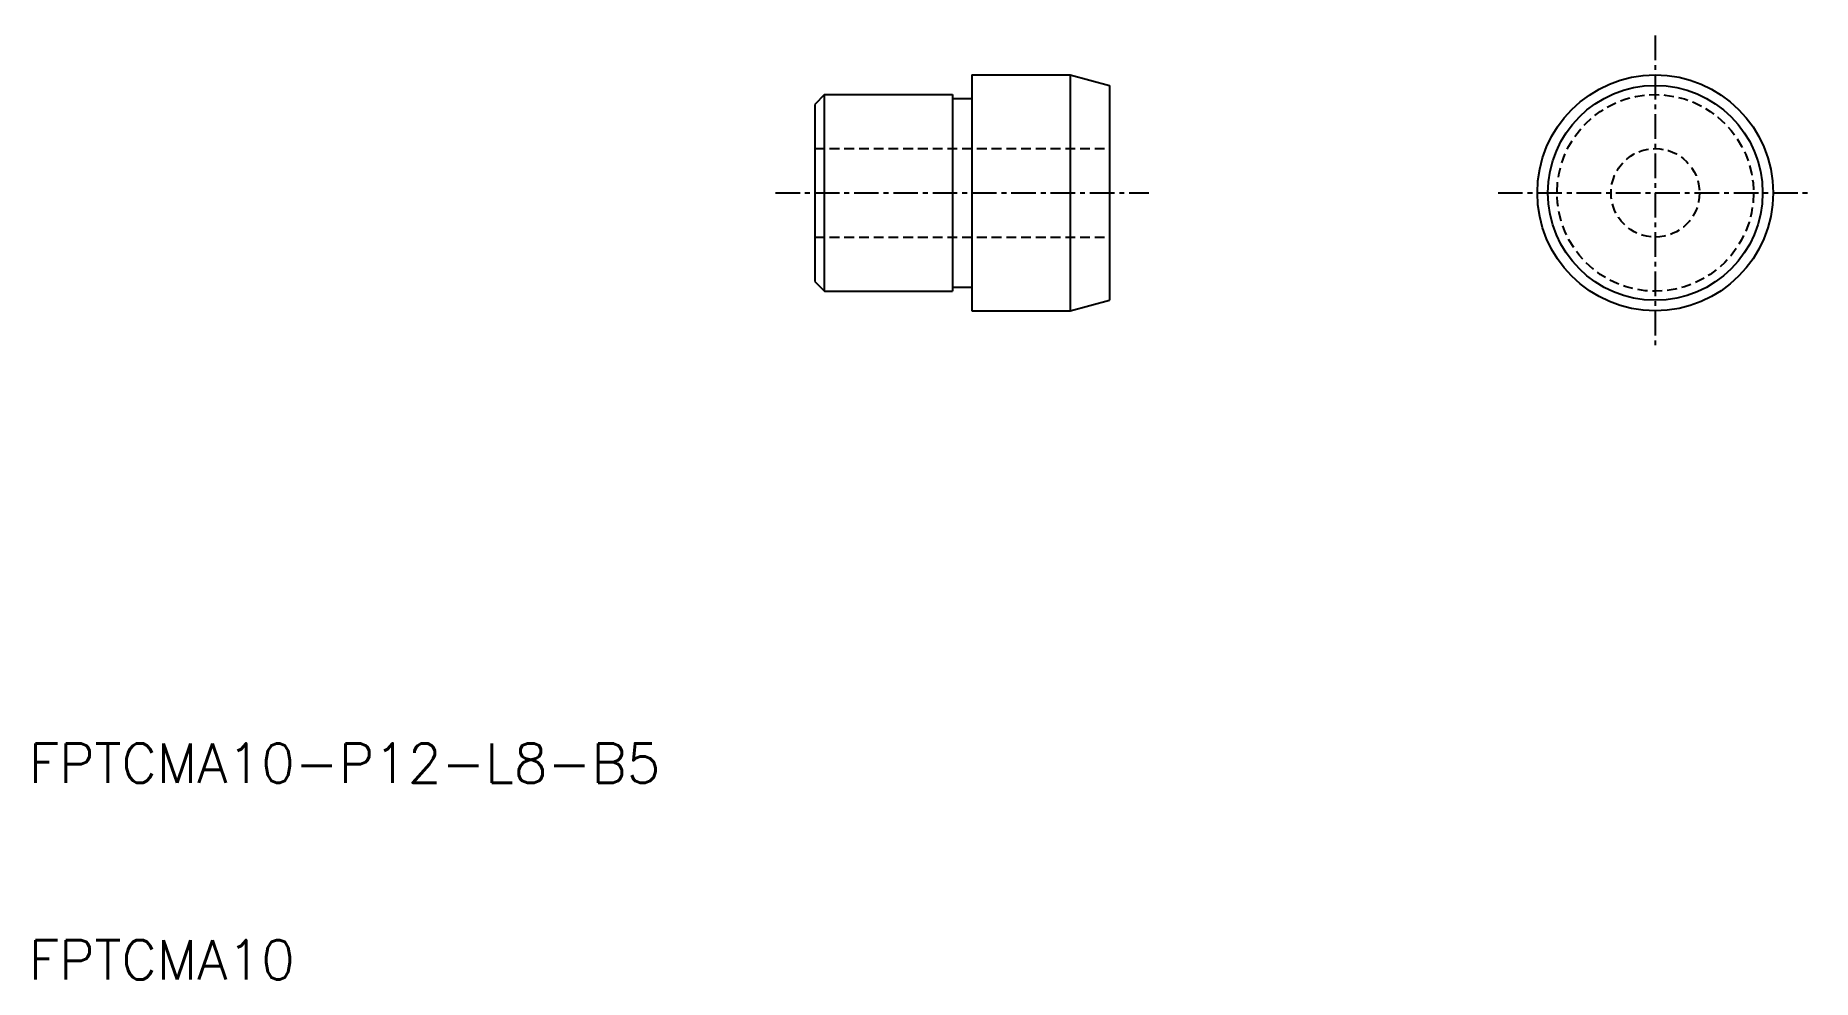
# Model space of a CAD drawing. Extents: x 10.3 to 100.8, y 10 to 58.
import ezdxf

# ---------------------------------------------------------------- set-up
doc = ezdxf.new("R2010")
doc.units = 0
doc.linetypes.add('CENTER', pattern=[2, 1.25, -0.25, 0.25, -0.25])
doc.linetypes.add('DASHED', pattern=[0.75, 0.5, -0.25])
doc.layers.get('0').update_dxf_attribs({"linetype": 'CONTINUOUS'})
doc.layers.add('CENTER', color=1, linetype='CENTER')
doc.styles.get("Standard").update_dxf_attribs({"font": 'txt.shx'})

msp = doc.modelspace()

# ---------------------------------------------------------------- linework, layer by layer
at = {"color": 7, "linetype": 'CONTINUOUS'}
for p, q in [((58, 56), (63, 56)), ((58, 56), (58, 44)), ((63, 56), (63, 44)), ((63, 56), (65, 55.464)), ((65, 55.464), (65, 44.536)), ((50.5, 55), (50, 54.5)), ((50, 54.5), (50, 45.5)), ((50.5, 55), (57, 55)), ((50.5, 45), (50.5, 55)), ((57, 55), (57, 45)), ((57, 54.8), (58, 54.8)), ((50, 45.5), (50.5, 45)), ((50.5, 45), (57, 45)), ((57, 45.2), (58, 45.2)), ((63, 44), (65, 44.536)), ((58, 44), (63, 44))]:
    msp.add_line(p, q, dxfattribs=at)
at = {"color": 3, "linetype": 'DASHED'}
for p, q in [((50, 52.25), (65, 52.25)), ((50, 47.75), (65, 47.75))]:
    msp.add_line(p, q, dxfattribs=at)
at = {"color": 7, "linetype": 'CONTINUOUS'}
for radius in [6, 5.464]:
    msp.add_circle((92.772, 50), radius, dxfattribs=at)
at = {"color": 3, "linetype": 'DASHED'}
for radius in [5, 2.25]:
    msp.add_circle((92.772, 50), radius, dxfattribs=at)
at = {"layer": 'CENTER', "color": 1, "linetype": 'CENTER'}
for p, q in [((92.772, 58), (92.772, 42)), ((48, 50), (67, 50)), ((84.772, 50), (100.772, 50))]:
    msp.add_line(p, q, dxfattribs=at)

# ---------------------------------------------------------------- texts
at = {"color": 7, "linetype": 'CONTINUOUS'}
for s, p in [('FPTCMA10-P12-L8-B5', (10, 20)), ('FPTCMA10', (10, 10))]:
    msp.add_text(s, height=2, dxfattribs=at).set_placement(p)

doc.saveas('drawing.dxf')
